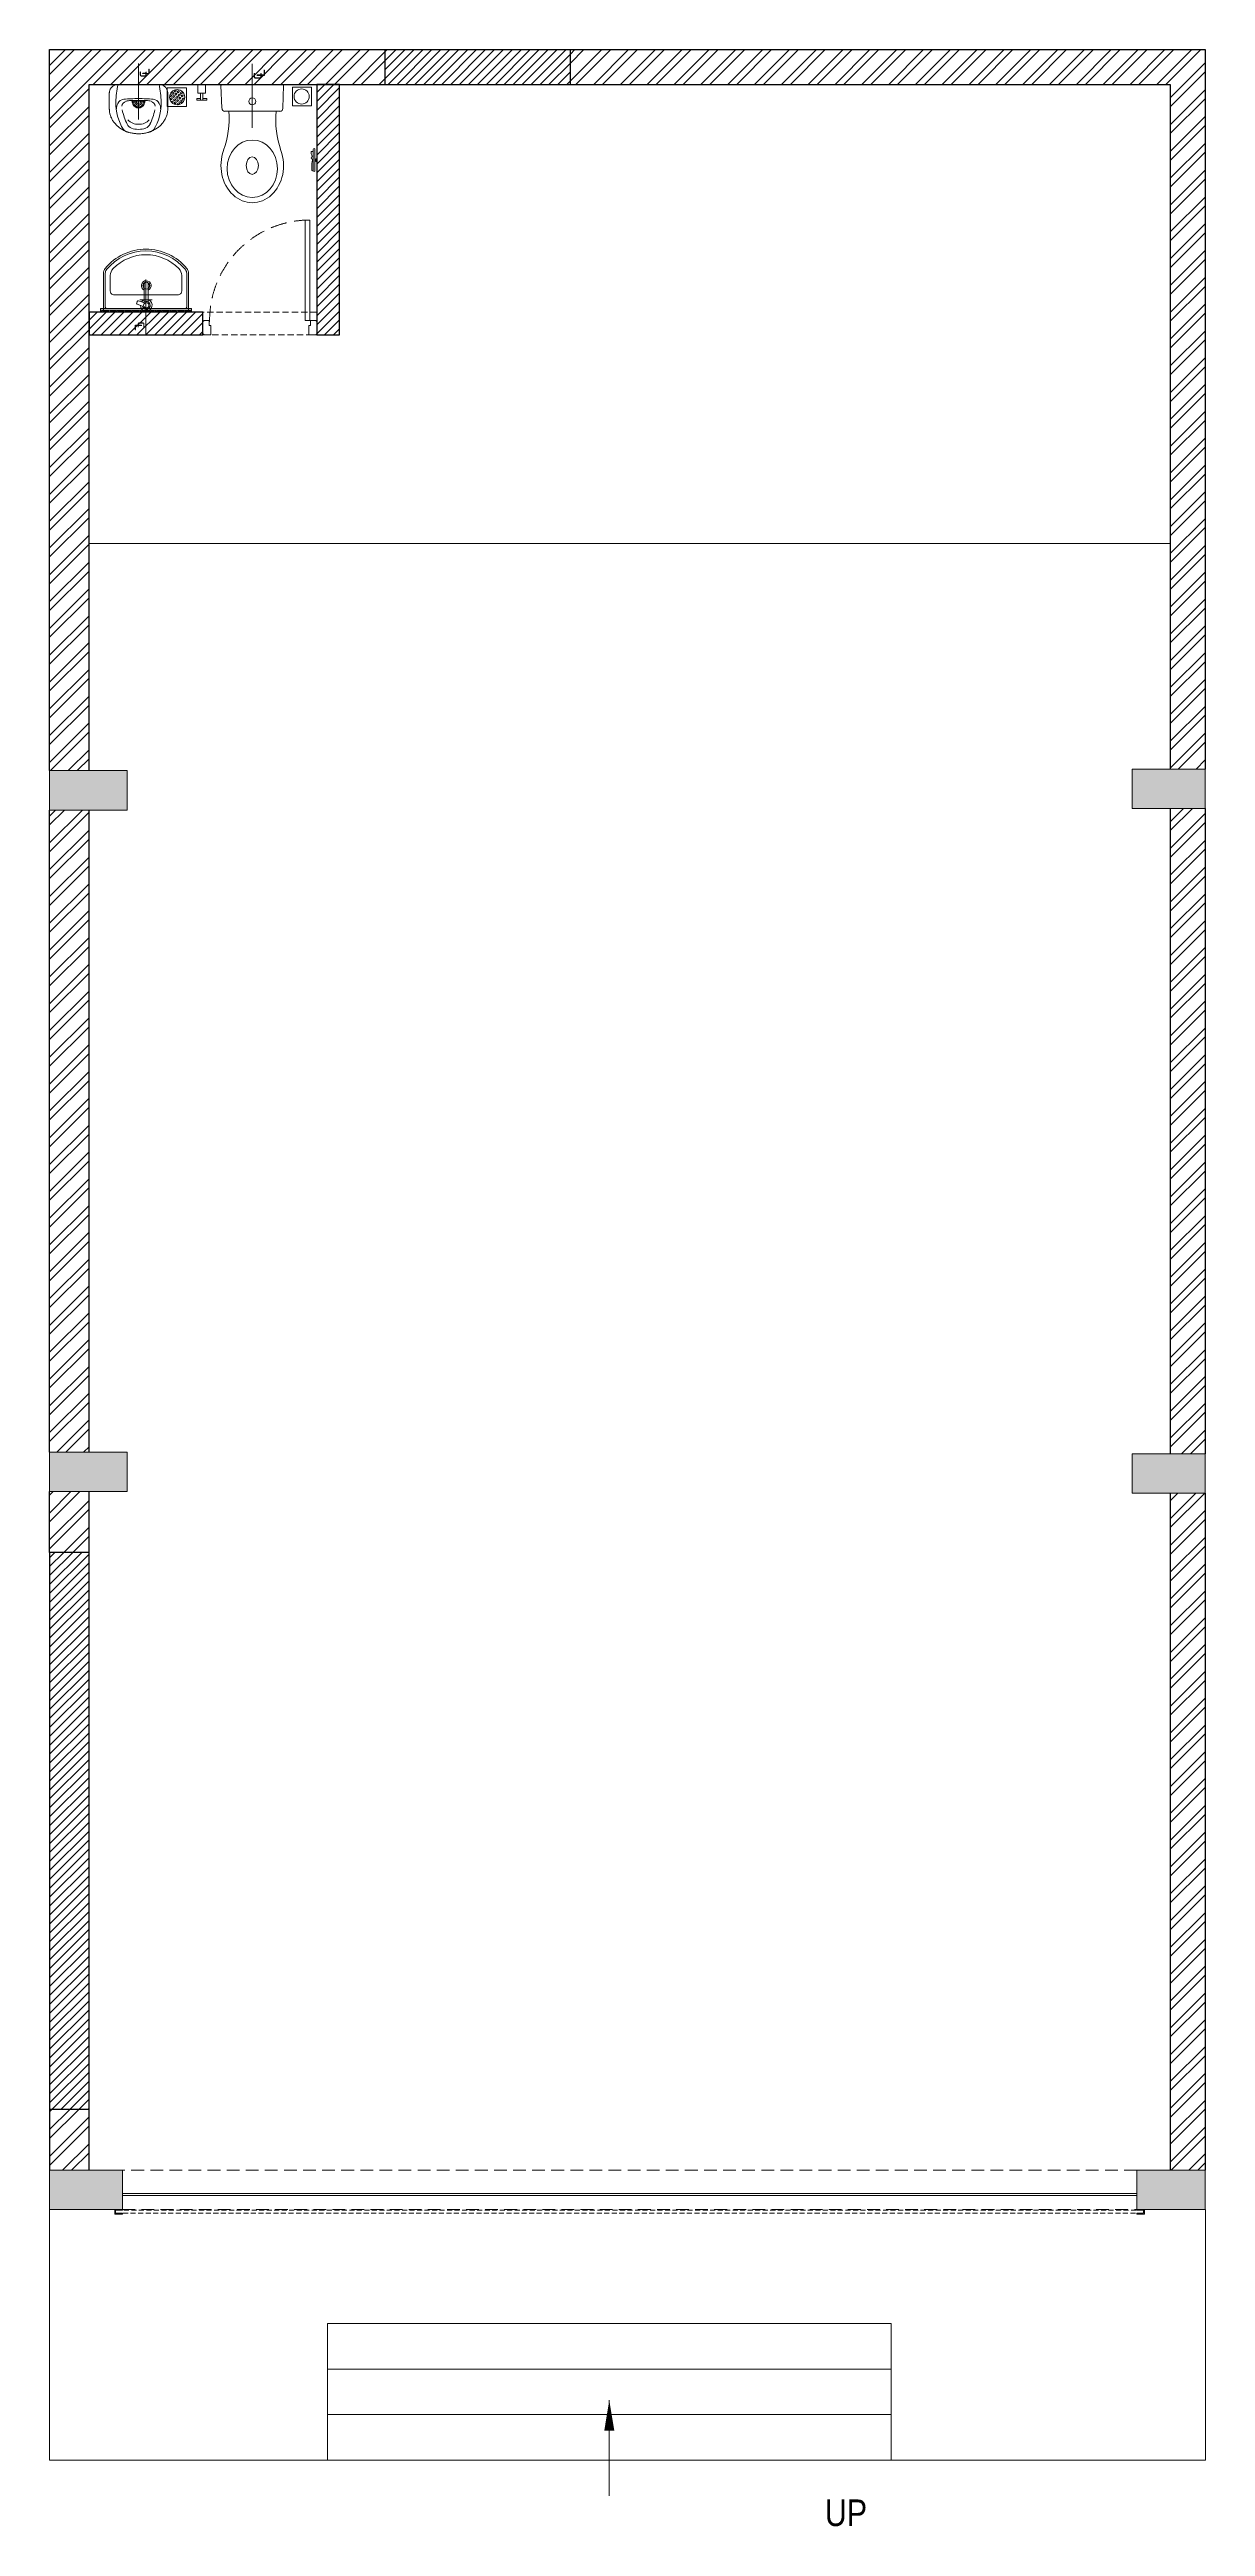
# Model space of a CAD drawing. Header units: feet. Extents: x -7610 to 2, y -4577 to 11740.
import ezdxf

# ---------------------------------------------------------------- set-up
doc = ezdxf.new("R2010")
doc.units = ezdxf.units.FT
doc.header["$LTSCALE"] = 33
doc.header["$MEASUREMENT"] = 0
for name, pattern in [('a_p6_plan_L18$0$HIDDEN', [0.375, 0.25, -0.125]), ('CENTER', [2, 1.25, -0.25, 0.25, -0.25]), ('DOT2', [0.125, 0, -0.125]), ('HIDDEN', [9.525, 6.35, -3.175]), ('HIDDEN2', [4.7625, 3.175, -1.5875]), ('HIDDENX2', [0.75, 0.5, -0.25])]:
    doc.linetypes.add(name, pattern=pattern)
for name, color, linetype, lineweight in [('A-COL', 243, 'Continuous', 9), ('A-Glazing', 4, 'Continuous', 20), ('A-shutter', 8, 'Continuous', 18), ('beam', 90, 'Continuous', 9), ('centerline-toilets', 2, 'CENTER', 13), ('column hatch', 5, 'Continuous', 0), ('Door', 2, 'Continuous', 13), ('ele', 252, 'Continuous', 13), ('Fhitting', 152, 'Continuous', 30), ('LENS-CURTAIN', 5, 'a_p6_plan_L18$0$HIDDEN', 9), ('LENS-DIM', 252, 'Continuous', 5), ('LENS-DOOR', 34, 'Continuous', 20), ('LN-HATCH', 251, 'Continuous', 0), ('Mirror', 150, 'Continuous', 20), ('Panelling', 65, 'Continuous', 18), ('PARTITION', 22, 'Continuous', 30), ('rolling shutter', 1, 'Continuous', 5), ('services', 220, 'Continuous', 0), ('Toilet', 5, 'Continuous', 9)]:
    doc.layers.add(name, color=color, linetype=linetype, lineweight=lineweight)
doc.layers.add('A-WALL', color=1, linetype='Continuous')
doc.styles.add('A3 100 Narrow', font='l_10646.ttf', dxfattribs={"height": 150})
doc.styles.get("Standard").update_dxf_attribs({"font": 'GILC____.TTF'})
doc.dimstyles.new('01', dxfattribs={"dimtxt": 150, "dimasz": 115, "dimexe": 115, "dimexo": 115, "dimgap": 115, "dimtad": 0, "dimdec": 0, "dimzin": 0, "dimdsep": 46, "dimtxsty": 'Standard', "dimblk": 'ARCHTICK', "dimcen": 115, "dimdle": 115, "dimclrd": 256, "dimclre": 256, "dimclrt": 256, "dimadec": 0, "dimazin": 0, "dimtfac": 1, "dimtdec": 0, "dimtofl": 0, "dimtmove": 1, "dimatfit": 3, "dimfxl": 1, "dimtolj": 1, "dimtzin": 0, "dimlwd": -1, "dimlwe": -1, "dimarcsym": 0})
pattern_1 = [(225, (-10693725.944, 5277201.33), (29.43331977, -29.43331977), [])]

# ---------------------------------------------------------------- blocks, each defined once
blk = doc.blocks.new('*U10')
at = {"layer": 'A-shutter', "color": 5, "ltscale": 10}
for points in [[(41038450, -1561539), (41038450, -1561544), (41038405, -1561544), (41038405, -1561564), (41038450, -1561564), (41038450, -1561569), (41038400, -1561569), (41038400, -1561539)], [(41045130, -1561539), (41045130, -1561544), (41045175, -1561544), (41045175, -1561564), (41045130, -1561564), (41045130, -1561569), (41045180, -1561569), (41045180, -1561539)]]:
    blk.add_lwpolyline(points, close=True, dxfattribs=at)
at = {"layer": 'A-shutter', "color": 5, "linetype": 'HIDDENX2', "ltscale": 2}
blk.add_lwpolyline([(41038405, -1561544), (41038405, -1561564), (41045175, -1561564), (41045175, -1561544)], close=True, dxfattribs=at)
blk = doc.blocks.new('_ArchTick')
at = {"const_width": 0.15}
blk.add_lwpolyline([(-0.5, -0.5), (0.5, 0.5)], dxfattribs=at)
blk = doc.blocks.new('*U11')
at = {"layer": 'LENS-DOOR'}
for p, q in [((547492, 1778574), (547492, 1779235)), ((547523, 1779235), (547492, 1779235)), ((547523, 1779235), (547523, 1778574)), ((547452, 1778574), (547489, 1778574)), ((547452, 1778569), (547452, 1778574)), ((547489, 1778540), (547489, 1778574)), ((547523, 1778574), (547492, 1778574)), ((548192, 1778574), (548156, 1778574)), ((548156, 1778540), (548156, 1778574)), ((548192, 1778569), (548192, 1778574)), ((547447, 1778569), (547452, 1778569)), ((547447, 1778484), (547447, 1778569)), ((547447, 1778484), (547452, 1778484)), ((547452, 1778479), (547452, 1778484)), ((547452, 1778479), (547499, 1778479)), ((547489, 1778540), (547499, 1778540)), ((547499, 1778479), (547499, 1778540)), ((548145, 1778479), (548145, 1778540)), ((548156, 1778540), (548145, 1778540)), ((548192, 1778479), (548145, 1778479)), ((548197, 1778569), (548192, 1778569)), ((548192, 1778479), (548192, 1778484)), ((548197, 1778484), (548192, 1778484)), ((548197, 1778484), (548197, 1778569))]:
    blk.add_line(p, q, dxfattribs=at)
at = {"layer": 'LENS-DOOR', "color": 7, "linetype": 'HIDDEN2', "extrusion": (0, 0, -1)}
blk.add_ellipse((547492, 1778574), major_axis=(661, 0), ratio=1, start_param=-1.570791, end_param=0.051209, dxfattribs=at)
blk = doc.blocks.new('DLF-RSP-AR-CD-DWG-4DT-3113$0$X-TYPICAL TOILET UPPER FLOORS - 02$0$urinals')
at = {"layer": 'Toilet'}
for p, q in [((0, -16), (0, 8)), ((-46, -115), (46, -115)), ((0, -105), (0, -161))]:
    blk.add_line(p, q, dxfattribs=at)
blk.add_lwpolyline([(135, 0), (-135, 0, 0.036949), (-150, -116, 0.138094), (-100, -297, 0.221721), (-52, -318, 0.062656), (0, -325, 0.062656), (52, -318, 0.221721), (100, -297, 0.138094), (150, -116, 0.036949)], format="xyb", close=True, dxfattribs=at)
for centre, radius, start, end in [((-91, -153), 53.8, 148.4868, 188.6401), ((-94, -145), 47.1, 93.3708, 154.4824), ((-71, -150), 40.2, 106.7016, 169.725), ((3, -1238), 1145, 90.1625, 95.0265), ((-51, -225), 119, 89.5454, 105.8857), ((0, -996), 891, 89.9918, 93.182), ((0, -115), 40, 167.428, 12.572), ((0, -115), 33, 164.1814, 15.8186), ((0, -115), 32, 163.6049, 16.3951), ((0, -115), 22.6, 155.6653, 24.3347), ((0, -115), 14.7, 139.9109, 40.0891), ((-3, -1238), 1145, 84.9735, 89.8375), ((0, -996), 891, 86.818, 90.0082), ((51, -225), 119, 74.1143, 90.4546), ((71, -150), 40.2, 10.275, 73.2984), ((94, -145), 47.1, 25.5176, 86.6292), ((91, -153), 53.8, 351.3599, 31.5132), ((414, -38), 538, 193.994, 204.5632), ((-30, -241), 50, 204.5632, 250.4606), ((-2, -165), 97.6, 225, 270.9552), ((-2, -161), 135, 250.4606, 270.6492), ((2, -165), 97.6, 269.0448, 315), ((2, -161), 135, 269.3508, 289.5394), ((30, -241), 50, 289.5394, 335.4368), ((-414, -38), 538, 335.4368, 346.006)]:
    blk.add_arc(centre, radius, start, end, dxfattribs=at)
blk.add_open_spline([(135, 0), (105, 0), (76, 0), (-13, 0), (-73, 0), (-133, 0), (-133, 0), (-134, 0), (-134, 0), (-135, 0), (-135, 0), (-135, 0), (-135, 0), (-135, 0), (-135, 0), (-135, 0), (-135, 0), (-135, 0), (-135, 0), (-135, 0), (-135, 0), (-135, 0), (-135, 0), (-136, 0), (-136, 0), (-136, 0), (-137, 0), (-138, 0), (-138, 0), (-141, 0), (-142, 0), (-146, -1), (-149, -2), (-155, -3), (-158, -5), (-163, -7), (-166, -9), (-171, -13), (-173, -15), (-178, -19), (-180, -22), (-184, -27), (-185, -29), (-188, -35), (-189, -38), (-191, -43), (-191, -46), (-192, -50), (-192, -51), (-192, -52), (-192, -54), (-193, -56), (-193, -56), (-193, -57), (-193, -57), (-193, -57), (-193, -57), (-193, -57), (-193, -57), (-193, -57), (-193, -57), (-193, -58), (-193, -58), (-193, -58), (-193, -58), (-193, -58), (-193, -58), (-193, -58), (-193, -59), (-193, -59), (-193, -60), (-193, -61), (-193, -62), (-193, -65), (-193, -66), (-193, -72), (-193, -75), (-193, -86), (-193, -93), (-193, -114), (-193, -128), (-193, -146), (-193, -145), (-193, -149), (-193, -150), (-193, -154), (-193, -156), (-193, -159), (-193, -159), (-193, -159), (-193, -159), (-193, -160), (-193, -160), (-193, -160), (-193, -160), (-193, -160), (-193, -160), (-193, -160), (-193, -160), (-193, -160), (-193, -160), (-193, -160), (-193, -161), (-193, -161), (-193, -161), (-193, -162), (-193, -162), (-192, -164), (-192, -165), (-192, -168), (-192, -170), (-192, -176), (-191, -180), (-189, -191), (-188, -198), (-183, -212), (-180, -219), (-173, -233), (-169, -240), (-159, -253), (-154, -259), (-142, -271), (-136, -277), (-123, -287), (-115, -292), (-101, -301), (-93, -305), (-77, -311), (-69, -314), (-53, -319), (-44, -321), (-28, -323), (-20, -324), (-9, -325), (-7, -325), (-3, -325), (-1, -325), (2, -325), (4, -325), (8, -325), (11, -325), (21, -324), (27, -323), (42, -321), (50, -319), (67, -315), (75, -312), (92, -305), (100, -301), (115, -292), (123, -288), (136, -277), (143, -271), (155, -259), (160, -252), (170, -238), (174, -231), (181, -217), (184, -210), (188, -195), (190, -188), (191, -179), (191, -178), (192, -174), (192, -171), (192, -168), (192, -167), (192, -164), (192, -162), (192, -160), (192, -160), (192, -160), (192, -160), (192, -160), (192, -159), (192, -159), (192, -159), (192, -158), (192, -157), (192, -156), (192, -155), (192, -152), (192, -150), (192, -143), (192, -144), (192, -132), (192, -124), (192, -99), (192, -82), (192, -65), (192, -64), (192, -62), (192, -60), (192, -58), (192, -58), (192, -57), (192, -57), (192, -57), (192, -57), (192, -57), (192, -57), (192, -57), (192, -57), (192, -57), (192, -57), (192, -56), (192, -56), (192, -55), (192, -55), (192, -53), (192, -52), (192, -48), (191, -46), (190, -40), (189, -37), (186, -31), (184, -28), (180, -22), (178, -19), (173, -14), (170, -12), (164, -8), (161, -6), (155, -3), (151, -2), (145, -1), (142, 0), (137, 0), (136, 0), (135, 0)], degree=3, knots=[0, 0, 0, 0, 0.329607, 0.329607, 0.988822, 0.988822, 0.996691, 0.996691, 0.998638, 0.998638, 0.99992, 0.99992, 1.000227, 1.000227, 1.000534, 1.000534, 1.001148, 1.001148, 1.002375, 1.002375, 1.00483, 1.00483, 1.009739, 1.009739, 1.019558, 1.019558, 1.039196, 1.039196, 1.078472, 1.078472, 1.157024, 1.157024, 1.314128, 1.314128, 1.471232, 1.471232, 1.628335, 1.628335, 1.785439, 1.785439, 1.942543, 1.942543, 2.099647, 2.099647, 2.256751, 2.256751, 2.413855, 2.413855, 2.450944, 2.450944, 2.525122, 2.525122, 2.556641, 2.556641, 2.563699, 2.563699, 2.567479, 2.567479, 2.57001, 2.57001, 2.570783, 2.570783, 2.572328, 2.572328, 2.573873, 2.573873, 2.576964, 2.576964, 2.583145, 2.583145, 2.595507, 2.595507, 2.620232, 2.620232, 2.669681, 2.669681, 2.76858, 2.76858, 2.966376, 2.966376, 3.36197, 3.36197, 3.45996, 3.45996, 3.491387, 3.491387, 3.554241, 3.554241, 3.562213, 3.562213, 3.566829, 3.566829, 3.570018, 3.570018, 3.570684, 3.570684, 3.571294, 3.571294, 3.571904, 3.571904, 3.573124, 3.573124, 3.575564, 3.575564, 3.580444, 3.580444, 3.590203, 3.590203, 3.609723, 3.609723, 3.648762, 3.648762, 3.72684, 3.72684, 3.861362, 3.861362, 3.995884, 3.995884, 4.130406, 4.130406, 4.264928, 4.264928, 4.39945, 4.39945, 4.533972, 4.533972, 4.668494, 4.668494, 4.803016, 4.803016, 4.937539, 4.937539, 5.072061, 5.072061, 5.118026, 5.118026, 5.144558, 5.144558, 5.17109, 5.17109, 5.224154, 5.224154, 5.330281, 5.330281, 5.468863, 5.468863, 5.607445, 5.607445, 5.746027, 5.746027, 5.884609, 5.884609, 6.023191, 6.023191, 6.161773, 6.161773, 6.300355, 6.300355, 6.438937, 6.438937, 6.577519, 6.577519, 6.602876, 6.602876, 6.653589, 6.653589, 6.673028, 6.673028, 6.711906, 6.711906, 6.713712, 6.713712, 6.715518, 6.715518, 6.719129, 6.719129, 6.726351, 6.726351, 6.740796, 6.740796, 6.769686, 6.769686, 6.827466, 6.827466, 6.943027, 6.943027, 7.174147, 7.174147, 7.636387, 7.636387, 7.659394, 7.659394, 7.705407, 7.705407, 7.71212, 7.71212, 7.713128, 7.713128, 7.714137, 7.714137, 7.716153, 7.716153, 7.720185, 7.720185, 7.728249, 7.728249, 7.744378, 7.744378, 7.776636, 7.776636, 7.841152, 7.841152, 7.970184, 7.970184, 8.14844, 8.14844, 8.326696, 8.326696, 8.504953, 8.504953, 8.683209, 8.683209, 8.861465, 8.861465, 9.039722, 9.039722, 9.217978, 9.217978, 9.283185, 9.283185, 9.283185, 9.283185], dxfattribs=at)
blk = doc.blocks.new('jALI')
at = {"layer": 'Toilet', "ltscale": 5}
h = blk.add_hatch(dxfattribs=at)
h.set_pattern_fill('HEX', color=256, scale=50, angle=135, double=1)
h.set_pattern_definition([(135, (-344825.863, 460708.187), (-7.65465545, -7.65465545), [6.25, -12.5]), (255, (-344825.863, 460708.187), (10.4564538, -2.80179835), [6.25, -12.5]), (195, (-344830.282, 460712.606), (2.80179835, -10.4564538), [6.25, -12.5])])
edge = h.paths.add_edge_path()
edge.add_arc((-393188, 163648), 50, -90, 270)
blk.add_lwpolyline([(-393250, 163582), (-393126, 163582), (-393126, 163709), (-393250, 163709)], close=True, dxfattribs=at)
blk.add_circle((-393188, 163648), 50, dxfattribs=at)
blk = doc.blocks.new('Urinal')
at = {"layer": 'centerline-toilets', "linetype": 'HIDDEN', "ltscale": 10}
blk.add_line((0, 231), (0, -137), dxfattribs=at)
at = {"layer": 'Fhitting', "lineweight": 0, "ltscale": 0.5, "rotation": 180}
blk.add_blockref('DLF-RSP-AR-CD-DWG-4DT-3113$0$X-TYPICAL TOILET UPPER FLOORS - 02$0$urinals', (0, 0), dxfattribs=at)
at = {"layer": 'Fhitting', "lineweight": 0, "ltscale": 0.5, "xscale": -1, "rotation": 90}
blk.add_blockref('jALI', (163394, -393104), dxfattribs=at)
at = {"layer": 'centerline-toilets', "linetype": 'DOT2', "insert": (-31, -69), "char_height": 75, "width": 495.83, "attachment_point": 5, "rotation": 270}
blk.add_mtext('{\\fISOCPEUR|b0|i0|c0|p34;℄}', dxfattribs=at)
blk = doc.blocks.new('WC')
at = {"layer": 'centerline-toilets', "linetype": 'HIDDEN', "ltscale": 10}
blk.add_line((0, 286), (0, -135), dxfattribs=at)
at = {"layer": 'Toilet'}
for p, q in [((-419, 507), (-425, 507)), ((-425, 507), (-425, 489)), ((-419, 507), (-419, 489)), ((-419, 504), (-413, 504)), ((-419, 492), (-413, 492)), ((-413, 567), (-413, 429)), ((-401, 567), (-401, 429)), ((-419, 489), (-425, 489)), ((181, 177), (-183, 177)), ((-206, 6), (-202, 157)), ((-200, 0), (200, 0)), ((206, 6), (200, 157))]:
    blk.add_line(p, q, dxfattribs=at)
at = {"layer": 'Toilet', "ltscale": 100}
for p, q in [((366, 103), (300, 103)), ((300, 92), (300, 103)), ((326, 92), (300, 92)), ((307, 0), (307, 57)), ((359, 57), (307, 57)), ((326, 103), (326, 57)), ((340, 103), (340, 57)), ((366, 92), (340, 92)), ((359, 57), (359, 0)), ((366, 92), (366, 103)), ((359, 0), (307, 0))]:
    blk.add_line(p, q, dxfattribs=at)
at = {"layer": 'Toilet'}
blk.add_circle((0, 112), 22.9, dxfattribs=at)
for centre, radius, start, end in [((-407, 567), 6, 0, 180), ((-407, 429), 6, 180, 0), ((-776, 231), 622, 354.997, 19.0619), ((776, 226), 623, 160.5196, 184.5617), ((-182, 158), 19.3, 90.3509, 180.8981), ((180, 158), 19.3, 359.1019, 89.6491), ((-200, 6), 5.72, 177.9546, 270), ((200, 6), 5.72, 270, 2.0454)]:
    blk.add_arc(centre, radius, start, end, dxfattribs=at)
at = {"layer": 'Toilet', "extrusion": (0, 0, -1)}
for centre, major_axis, ratio, start_param, end_param in [((0, 534), (0, -245), 0.842028, 7.436326, 11.41323), ((0, 535), (0, -57.2), 0.7, 1.570796326794896, 7.853981633974482)]:
    blk.add_ellipse(centre, major_axis=major_axis, ratio=ratio, start_param=start_param, end_param=end_param, dxfattribs=at)
blk.add_ellipse((0, 555), major_axis=(0, -189), ratio=0.878788, dxfattribs=at)
at = {"layer": 'Toilet'}
blk.add_open_spline([(-401, 441), (-397, 441), (-384, 439), (-389, 459), (-396, 480), (-386, 478), (-386, 491), (-403, 487), (-385, 532), (-396, 547), (-391, 570), (-397, 569), (-401, 568)], degree=3, knots=[0, 0, 0, 0, 9.744972, 33.823887, 47.583551, 49.497915, 60.560502, 63.822284, 93.508019, 135.756925, 141.904352, 150.301906, 150.301906, 150.301906, 150.301906], dxfattribs=at)
at = {"layer": 'Fhitting', "lineweight": 0, "ltscale": 0.5, "rotation": 270}
blk.add_blockref('jALI', (-163973, -393109), dxfattribs=at)
at = {"layer": 'centerline-toilets', "linetype": 'DOT2', "insert": (-36, -57), "char_height": 85.83, "width": 567.4, "attachment_point": 5, "rotation": 270}
blk.add_mtext('{\\fISOCPEUR|b0|i0|c0|p34;℄}', dxfattribs=at)
blk = doc.blocks.new('Wash Basin')
at = {"layer": 'PARTITION', "lineweight": 9}
h = blk.add_hatch(dxfattribs=at)
h.set_pattern_fill('ANSI38', color=256, scale=70, angle=990, style=0, double=1)
h.set_pattern_definition([(315, (-64.7135, -33.325), (6.18718, 6.18718), []), (45, (-64.7135, -33.325), (6.18718, 18.56155), [21.875, -13.125])])
h.paths.add_polyline_path([(300, -22), (-300, -22), (-300, -34), (300, -34)])
at = {"layer": 'centerline-toilets', "linetype": 'HIDDEN', "ltscale": 10}
blk.add_line((0, -238), (0, 130), dxfattribs=at)
at = {"layer": 'Mirror', "ltscale": 0.5}
blk.add_lwpolyline([(-300, -34), (-300, -46), (300, -46), (300, -34)], close=True, dxfattribs=at)
at = {"layer": 'Panelling', "lineweight": 9}
blk.add_lwpolyline([(-300, -22), (-300, -34), (300, -34), (300, -22)], close=True, dxfattribs=at)
at = {"layer": 'Toilet', "ltscale": 100}
for p, q in [((-280, -32), (-280, -278)), ((-270, -22), (270, -22)), ((-268, -55), (-268, -278)), ((-258, -45), (258, -45)), ((-15, -89), (-15, -208)), ((11, -208), (11, -89)), ((268, -55), (268, -278)), ((280, -32), (280, -278))]:
    blk.add_line(p, q, dxfattribs=at)
blk.add_lwpolyline([(-235, -264, 0.191896), (-217, -309, 0.420236), (217, -309, 0.191896), (235, -264), (235, -161, 0.414214), (210, -136), (-210, -136, 0.414214), (-235, -161)], format="xyb", close=True, dxfattribs=at)
blk.add_lwpolyline([(41, -103), (-41, -103)], dxfattribs=at)
blk.add_lwpolyline([(23, -62), (58, -74, -0.414214), (61, -81), (58, -93, -0.414214), (50, -96), (16, -85)], format="xyb", dxfattribs=at)
for centre, radius in [((-2, -67), 17.5), ((-2, -197), 22.5)]:
    blk.add_circle(centre, radius, dxfattribs=at)
for centre, radius, start, end in [((-270, -32), 10, 90, 180), ((-258, -55), 10, 90, 180), ((258, -55), 10, 0, 90), ((270, -32), 10, 0, 90), ((-230, -278), 50, 180, 218.4461), ((0, -89), 348, 219.2826, 320.7174), ((-230, -278), 38, 180, 218.4461), ((0, -89), 336, 219.313, 320.687), ((-2, -197), 32.1, 113.0898, 66.246), ((-2, -197), 20.5, 128.0403, 237.2899), ((-2, -197), 20.5, 304.4733, 50.7332), ((230, -278), 38, 321.5539, 0), ((230, -278), 50, 321.5539, 0)]:
    blk.add_arc(centre, radius, start, end, dxfattribs=at)
for centre, major_axis, start_param, end_param in [((-2, -67), (0, 38.3), 4.720493, 9.081982), ((-2, -67), (-0.2, -25.6), 1.769108, 7.074098), ((-2, -67), (0, 38.3), 3.484555, 4.083576), ((-2, -208), (-9.04, 9.04), 0.785398, 3.926991)]:
    blk.add_ellipse(centre, major_axis=major_axis, ratio=1, start_param=start_param, end_param=end_param, dxfattribs=at)
at = {"layer": 'centerline-toilets', "linetype": 'DOT2', "insert": (33, 62), "char_height": 75, "width": 495.83, "attachment_point": 5, "rotation": 90}
blk.add_mtext('{\\fISOCPEUR|b0|i0|c0|p34;℄}', dxfattribs=at)
blk = doc.blocks.new('A$Cf3a22b66')
at = {"layer": 'column hatch'}
h = blk.add_hatch(color=8, dxfattribs=at)
h.dxf.hatch_style = 1
h.paths.add_polyline_path([(-6870, -1111), (-7380, -1111), (-7380, -1371), (-6870, -1371)])
h.paths.add_polyline_path([(230, -1101), (-250, -1101), (-250, -1361), (230, -1361)])
h.paths.add_polyline_path([(230, -5611), (-250, -5611), (-250, -5871), (230, -5871)])
h.paths.add_polyline_path([(-6870, -5601), (-7380, -5601), (-7380, -5861), (-6870, -5861)])
h.paths.add_polyline_path([(-6900, -10331), (-7380, -10331), (-7380, -10591), (-6900, -10591)])
h.paths.add_polyline_path([(230, -10331), (-220, -10331), (-220, -10591), (-105, -10591), (230, -10591)])
at = {"layer": 'LN-HATCH'}
h = blk.add_hatch(dxfattribs=at)
h.set_pattern_fill('ANSI32', color=256, scale=333, angle=180)
h.set_pattern_definition([(225, (-10693725.94, 5277201.33), (88.2999593, -88.2999593), []), (225, (-10693784.81, 5277201.33), (88.2999593, -88.2999593), [])])
h.paths.add_polyline_path([(230, -5871), (0, -5871), (0, -10331), (230, -10331)])
h.paths.add_polyline_path([(-7120, -9931), (-7380, -9931), (-7380, -10046), (-7380, -10331), (-7120, -10331)])
h.paths.add_polyline_path([(-7120, -5861), (-7380, -5861), (-7380, -6261), (-7120, -6261)])
h.paths.add_polyline_path([(-7120, -1371), (-7380, -1371), (-7380, -5601), (-7120, -5601)])
h.paths.add_polyline_path([(230, -1361), (0, -1361), (0, -5611), (230, -5611)])
h.paths.add_polyline_path([(-3950, 3639), (-3950, 3409), (0, 3409), (0, -1101), (230, -1101), (230, 3639)])
h.paths.add_polyline_path([(-5170, 3409), (-5170, 3639), (-7380, 3639), (-7380, -1111), (-7120, -1111), (-7120, 3409)])
h = blk.add_hatch(dxfattribs=at)
h.set_pattern_fill('ANSI31', color=256, scale=333, angle=180)
h.set_pattern_definition(pattern_1)
h.paths.add_polyline_path([(-3950, 3639), (-5170, 3639), (-5170, 3409), (-3950, 3409)])
h = blk.add_hatch(dxfattribs=at)
h.set_pattern_fill('ANSI31', color=256, scale=333, angle=180)
h.paths.add_polyline_path([(-5470, 3409), (-5620, 3409), (-5620, 1759), (-5470, 1759)])
h.paths.add_polyline_path([(-6370, 1909), (-7120, 1909), (-7120, 1759), (-6370, 1759)])
h = blk.add_hatch(dxfattribs=at)
h.set_pattern_fill('ANSI31', color=256, scale=333, angle=180)
h.set_pattern_definition(pattern_1)
h.paths.add_polyline_path([(-7120, -6261), (-7380, -6261), (-7380, -9931), (-7120, -9931)])
at = {"layer": 'A-COL'}
for points in [[(-6870, -1371), (-6870, -1111), (-7380, -1111), (-7380, -1371)], [(230, -1101), (230, -1361), (-250, -1361), (-250, -1101)], [(-6870, -5861), (-6870, -5601), (-7380, -5601), (-7380, -5861)], [(-250, -5611), (230, -5611), (230, -5871), (-250, -5871)], [(-6900, -10331), (-7380, -10331), (-7380, -10591), (-6900, -10591)], [(230, -10331), (230, -10591), (-220, -10591), (-220, -10331)]]:
    blk.add_lwpolyline(points, close=True, dxfattribs=at)
at = {"layer": 'A-Glazing'}
blk.add_lwpolyline([(-6900, -10485), (-220, -10485), (-220, -10497), (-6900, -10497)], close=True, dxfattribs=at)
at = {"layer": 'A-WALL'}
for p, q in [((-7380, 3639), (-5170, 3639)), ((-7380, -1111), (-7380, 3639)), ((-5170, 3409), (-5170, 3639)), ((-5170, 3639), (-3950, 3639)), ((-3950, 3409), (-3950, 3639)), ((-3950, 3639), (230, 3639)), ((230, 3639), (230, -1101)), ((-7120, -1111), (-7120, 3409)), ((-7120, 3409), (-5170, 3409)), ((-5170, 3409), (-3950, 3409)), ((-3950, 3409), (0, 3409)), ((0, 3409), (0, -1101)), ((-7380, -5601), (-7380, -1371)), ((-7120, -5601), (-7120, -1371)), ((0, -1361), (0, -5611)), ((230, -1361), (230, -5611)), ((-7380, -6261), (-7380, -5861)), ((-7120, -6261), (-7120, -5861)), ((0, -5871), (0, -10331)), ((230, -5871), (230, -10331)), ((-7120, -6261), (-7380, -6261)), ((-7380, -6261), (-7380, -9931)), ((-7120, -9931), (-7120, -6261)), ((-7120, -9931), (-7380, -9931)), ((-7380, -9931), (-7380, -10331)), ((-7120, -10331), (-7120, -9931))]:
    blk.add_line(p, q, dxfattribs=at)
for points in [[(-5470, 3409), (-5620, 3409), (-5620, 1759), (-5470, 1759)], [(-6370, 1909), (-7120, 1909), (-7120, 1759), (-6370, 1759)]]:
    blk.add_lwpolyline(points, close=True, dxfattribs=at)
at = {"layer": 'beam', "linetype": 'HIDDEN', "ltscale": 0.4}
blk.add_lwpolyline([(-220, -10331), (-6900, -10331), (-6900, -10591), (-220, -10591)], close=True, dxfattribs=at)
at = {"layer": 'LENS-CURTAIN', "ltscale": 5}
blk.add_lwpolyline([(-5620, 1909), (-6370, 1909), (-6370, 1759), (-5620, 1759)], close=True, dxfattribs=at)
at = {"layer": 'services'}
for p, q in [((-7380, -10591), (-7380, -12241)), ((232, -10591), (232, -12241)), ((-1838, -11341), (-5550, -11341)), ((-5550, -11341), (-5550, -12241)), ((-1838, -11341), (-1838, -12241)), ((-1838, -11641), (-5550, -11641)), ((-1838, -11941), (-5550, -11941)), ((232, -12241), (-7380, -12241))]:
    blk.add_line(p, q, dxfattribs=at)
at = {"layer": 'Door', "xscale": -1}
blk.add_blockref('*U11', (541827, -1776719), dxfattribs=at)
at = {"layer": 'ele', "color": 0, "lineweight": -2, "rotation": 180}
for name, p in [('Urinal', (-6794, 3409)), ('WC', (-6045, 3409)), ('Wash Basin', (-6745, 1887))]:
    blk.add_blockref(name, p, dxfattribs=at)
at = {"layer": 'rolling shutter'}
blk.add_blockref('*U10', (-41045350, 1550949), dxfattribs=at)
at = {"layer": 'services', "insert": (-1996, -12678), "char_height": 175, "attachment_point": 9, "style": 'A3 100 Narrow'}
blk.add_mtext_dynamic_manual_height_columns('{\\fArial Narrow|b0|i0|c0|p34;\\W3.13919; \\W1;UP}', width=3547.6, gutter_width=525, heights=[1811], dxfattribs=at)
at = {"layer": 'services'}
blk.add_leader([(-3694, -11846), (-3694, -12476)], dimstyle='01', override={"dimasz": 200, "dimgap": 115, "dimtad": 0}, dxfattribs=at)

msp = doc.modelspace()

# ---------------------------------------------------------------- linework, layer by layer
at = {"layer": 'LENS-DIM', "color": 2}
msp.add_lwpolyline([(-230, 6740), (-480, 6740), (-480, 7000), (-230, 7000), (-230, 8487), (-7350, 8487), (-7350, 6990), (-7100, 6990), (-7100, 6730), (-7350, 6730), (-7350, 2500), (-7100, 2500), (-7100, 2240), (-7350, 2240), (-7350, 1840), (-7350, -1830), (-7350, -2230), (-7130, -2230), (-7130, -2384), (-450, -2384), (-450, -2230), (-230, -2230), (-230, 2230), (-480, 2230), (-480, 2490), (-230, 2490)], close=True, dxfattribs=at)

# ---------------------------------------------------------------- block references
msp.add_blockref('A$Cf3a22b66', (-230, 8101), dxfattribs=at)

doc.saveas('drawing.dxf')
